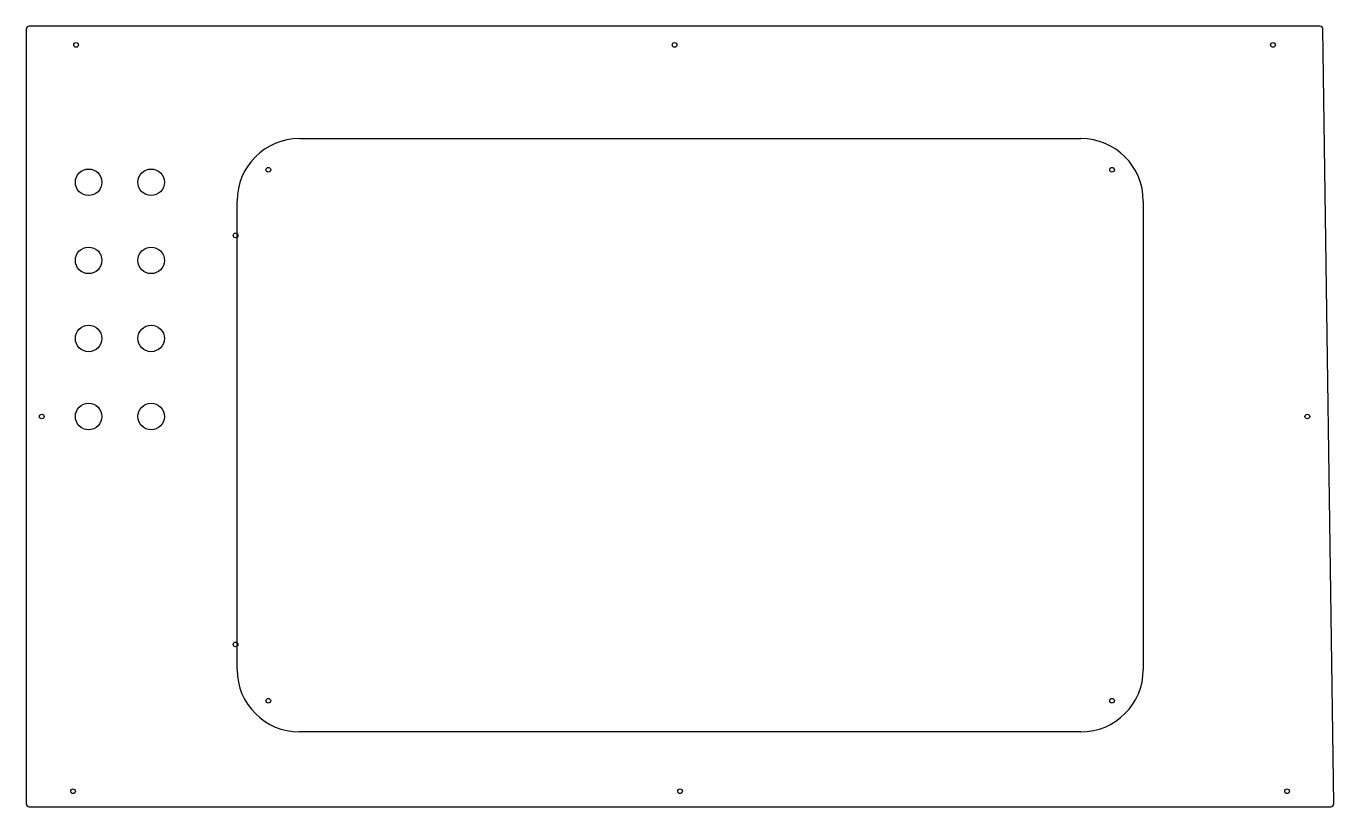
# Model space of a CAD drawing. Header units: millimetres. Extents: x 0 to 837, y 0 to 500.
import ezdxf

# ---------------------------------------------------------------- set-up
doc = ezdxf.new("R2010")
doc.units = ezdxf.units.MM
doc.layers.add('Sketch', color=7, linetype='CONTINUOUS')

msp = doc.modelspace()

# ---------------------------------------------------------------- linework, layer by layer
at = {"layer": 'Sketch'}
for p, q in [((0, 498), (0, 2)), ((828, 500), (2, 500)), ((836.97, 2), (830.03, 498)), ((175, 428), (675, 428)), ((135, 88), (135, 388)), ((715, 388), (715, 88)), ((675, 48), (175, 48)), ((2, 0), (835, 0))]:
    msp.add_line(p, q, dxfattribs=at)
for centre, radius in [((32, 487.97), 1.5), ((415, 487.97), 1.5), ((798, 487.97), 1.5), ((40, 400), 8.5), ((80, 400), 8.5), ((155, 408), 1.5), ((695, 408), 1.5), ((134, 366), 1.5), ((40, 350), 8.5), ((80, 350), 8.5), ((40, 300), 8.5), ((80, 300), 8.5), ((10, 250), 1.5), ((40, 250), 8.5), ((80, 250), 8.5), ((820, 250), 1.5), ((134, 104), 1.5), ((155, 68), 1.5), ((695, 68), 1.5), ((30, 10), 1.5), ((418.5, 10), 1.5), ((807, 10), 1.5)]:
    msp.add_circle(centre, radius, dxfattribs=at)
for centre, radius, start, end in [((2, 498), 2, 90, 180), ((828, 497.97), 2.03, 0.80209, 90), ((175, 388), 40, 90, 180), ((675, 388), 40, 0, 90), ((175, 88), 40, 180, -90), ((675, 88), 40, -90, 0), ((2, 2), 2, 180, -90), ((835, 1.97), 1.97, -90, 0.80209)]:
    msp.add_arc(centre, radius, start, end, dxfattribs=at)

doc.saveas('drawing.dxf')
